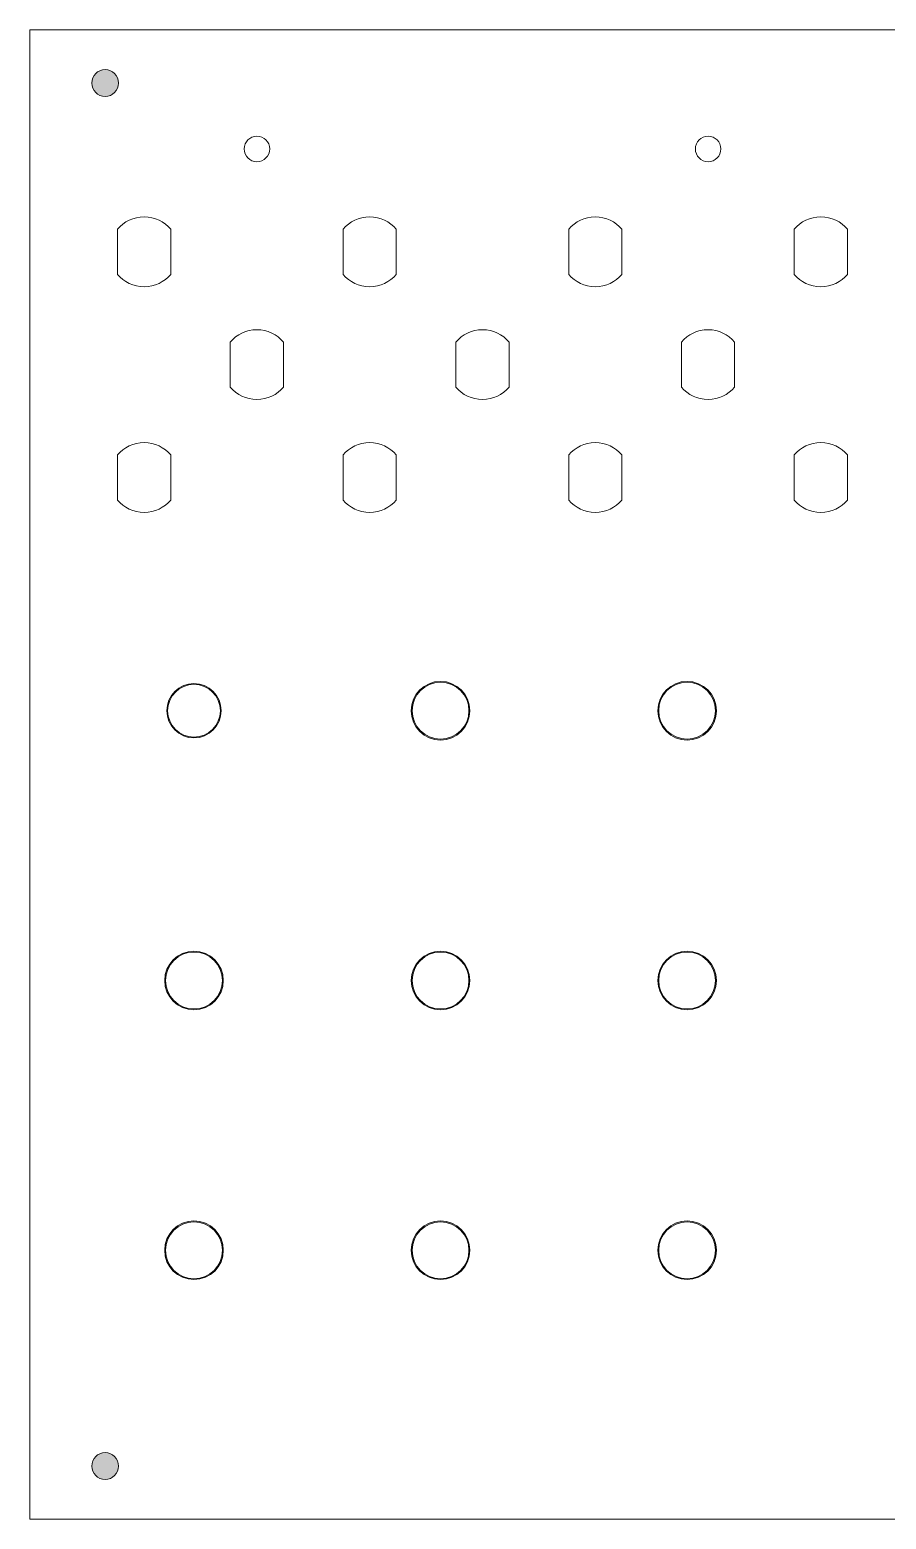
# Model space of a CAD drawing. Header units: millimetres. Extents: x 12 to 639, y -129 to 239.
# Drawn here: x 422.8 to 525.1, y 61.1 to 238.9 of the extents above; entities that cross this region are included whole.
import ezdxf

# ---------------------------------------------------------------- set-up
doc = ezdxf.new("R2010")
doc.units = ezdxf.units.MM
doc.header["$MEASUREMENT"] = 0
doc.layers.add('Drill_holes', color=7, linetype='Continuous', lineweight=0)
doc.layers.add('Layer 10', color=7, linetype='Continuous', lineweight=0)

msp = doc.modelspace()

# ---------------------------------------------------------------- hatches: boundary and pattern name
at = {"layer": 'Drill_holes', "transparency": 33554687}
h = msp.add_hatch(color=250, dxfattribs=at)
h.dxf.hatch_style = 2
edge = h.paths.add_edge_path()
edge.add_arc((431.83, 232.54), 1.6, 0, 360)
h = msp.add_hatch(color=242, dxfattribs=at)
h.dxf.hatch_style = 2
edge = h.paths.add_edge_path()
edge.add_spline(control_points=[(442.44, 160.86), (440.65, 160.86), (439.19, 159.4), (439.19, 157.61), (439.19, 155.81), (440.65, 154.36), (442.44, 154.36), (444.24, 154.36), (445.69, 155.81), (445.69, 157.61), (445.69, 159.4), (444.24, 160.86), (442.44, 160.86), (442.44, 160.86), (442.44, 160.86), (442.44, 160.86)], knot_values=[0, 0, 0, 0, 1, 1, 1, 2, 2, 2, 3, 3, 3, 4, 4, 4, 5, 5, 5, 5], degree=3, periodic=0)
edge = h.paths.add_edge_path()
edge.add_spline(control_points=[(442.44, 160.76), (444.18, 160.76), (445.59, 159.34), (445.59, 157.61), (445.59, 155.87), (444.18, 154.45), (442.44, 154.45), (440.71, 154.45), (439.29, 155.87), (439.29, 157.61), (439.29, 159.34), (440.71, 160.76), (442.44, 160.76)], knot_values=[0, 0, 0, 0, 1, 1, 1, 2, 2, 2, 3, 3, 3, 4, 4, 4, 4], degree=3, periodic=0)
edge.add_line((442.44, 160.76), (442.44, 160.76))
h = msp.add_hatch(color=242, dxfattribs=at)
h.dxf.hatch_style = 2
edge = h.paths.add_edge_path()
edge.add_spline(control_points=[(471.89, 161.11), (469.95, 161.11), (468.39, 159.54), (468.39, 157.61), (468.39, 155.67), (469.95, 154.11), (471.89, 154.11), (473.82, 154.11), (475.39, 155.67), (475.39, 157.61), (475.39, 159.54), (473.82, 161.11), (471.89, 161.11), (471.89, 161.11), (471.89, 161.11), (471.89, 161.11)], knot_values=[0, 0, 0, 0, 1, 1, 1, 2, 2, 2, 3, 3, 3, 4, 4, 4, 5, 5, 5, 5], degree=3, periodic=0)
edge = h.paths.add_edge_path()
edge.add_spline(control_points=[(471.89, 161), (473.76, 161), (475.28, 159.48), (475.28, 157.61), (475.28, 155.73), (473.76, 154.21), (471.89, 154.21), (470.02, 154.21), (468.49, 155.73), (468.49, 157.61), (468.49, 159.48), (470.02, 161), (471.89, 161)], knot_values=[0, 0, 0, 0, 1, 1, 1, 2, 2, 2, 3, 3, 3, 4, 4, 4, 4], degree=3, periodic=0)
edge.add_line((471.89, 161), (471.89, 161))
h = msp.add_hatch(color=242, dxfattribs=at)
h.dxf.hatch_style = 2
edge = h.paths.add_edge_path()
edge.add_spline(control_points=[(501.33, 161.11), (499.4, 161.11), (497.83, 159.54), (497.83, 157.61), (497.83, 155.67), (499.4, 154.11), (501.33, 154.11), (503.27, 154.11), (504.83, 155.67), (504.83, 157.61), (504.83, 159.54), (503.27, 161.11), (501.33, 161.11), (501.33, 161.11), (501.33, 161.11), (501.33, 161.11)], knot_values=[0, 0, 0, 0, 1, 1, 1, 2, 2, 2, 3, 3, 3, 4, 4, 4, 5, 5, 5, 5], degree=3, periodic=0)
edge = h.paths.add_edge_path()
edge.add_spline(control_points=[(501.33, 161), (503.2, 161), (504.73, 159.48), (504.73, 157.61), (504.73, 155.73), (503.2, 154.21), (501.33, 154.21), (499.46, 154.21), (497.94, 155.73), (497.94, 157.61), (497.94, 159.48), (499.46, 161), (501.33, 161)], knot_values=[0, 0, 0, 0, 1, 1, 1, 2, 2, 2, 3, 3, 3, 4, 4, 4, 4], degree=3, periodic=0)
edge.add_line((501.33, 161), (501.33, 161))
h = msp.add_hatch(color=242, dxfattribs=at)
h.dxf.hatch_style = 2
edge = h.paths.add_edge_path()
edge.add_spline(control_points=[(442.44, 128.9), (440.51, 128.9), (438.94, 127.33), (438.94, 125.4), (438.94, 123.47), (440.51, 121.9), (442.44, 121.9), (444.38, 121.9), (445.94, 123.47), (445.94, 125.4), (445.94, 127.33), (444.38, 128.9), (442.44, 128.9), (442.44, 128.9), (442.44, 128.9), (442.44, 128.9)], knot_values=[0, 0, 0, 0, 1, 1, 1, 2, 2, 2, 3, 3, 3, 4, 4, 4, 5, 5, 5, 5], degree=3, periodic=0)
edge = h.paths.add_edge_path()
edge.add_spline(control_points=[(442.44, 128.8), (444.31, 128.8), (445.84, 127.27), (445.84, 125.4), (445.84, 123.53), (444.31, 122.01), (442.44, 122.01), (440.57, 122.01), (439.05, 123.53), (439.05, 125.4), (439.05, 127.27), (440.57, 128.8), (442.44, 128.8)], knot_values=[0, 0, 0, 0, 1, 1, 1, 2, 2, 2, 3, 3, 3, 4, 4, 4, 4], degree=3, periodic=0)
edge.add_line((442.44, 128.8), (442.44, 128.8))
h = msp.add_hatch(color=242, dxfattribs=at)
h.dxf.hatch_style = 2
edge = h.paths.add_edge_path()
edge.add_spline(control_points=[(471.89, 128.9), (469.95, 128.9), (468.39, 127.33), (468.39, 125.4), (468.39, 123.47), (469.95, 121.9), (471.89, 121.9), (473.82, 121.9), (475.39, 123.47), (475.39, 125.4), (475.39, 127.33), (473.82, 128.9), (471.89, 128.9), (471.89, 128.9), (471.89, 128.9), (471.89, 128.9)], knot_values=[0, 0, 0, 0, 1, 1, 1, 2, 2, 2, 3, 3, 3, 4, 4, 4, 5, 5, 5, 5], degree=3, periodic=0)
edge = h.paths.add_edge_path()
edge.add_spline(control_points=[(471.89, 128.8), (473.76, 128.8), (475.28, 127.27), (475.28, 125.4), (475.28, 123.53), (473.76, 122.01), (471.89, 122.01), (470.02, 122.01), (468.49, 123.53), (468.49, 125.4), (468.49, 127.27), (470.02, 128.8), (471.89, 128.8)], knot_values=[0, 0, 0, 0, 1, 1, 1, 2, 2, 2, 3, 3, 3, 4, 4, 4, 4], degree=3, periodic=0)
edge.add_line((471.89, 128.8), (471.89, 128.8))
h = msp.add_hatch(color=242, dxfattribs=at)
h.dxf.hatch_style = 2
edge = h.paths.add_edge_path()
edge.add_spline(control_points=[(501.33, 128.9), (499.4, 128.9), (497.83, 127.33), (497.83, 125.4), (497.83, 123.47), (499.4, 121.9), (501.33, 121.9), (503.27, 121.9), (504.83, 123.47), (504.83, 125.4), (504.83, 127.33), (503.27, 128.9), (501.33, 128.9), (501.33, 128.9), (501.33, 128.9), (501.33, 128.9)], knot_values=[0, 0, 0, 0, 1, 1, 1, 2, 2, 2, 3, 3, 3, 4, 4, 4, 5, 5, 5, 5], degree=3, periodic=0)
edge = h.paths.add_edge_path()
edge.add_spline(control_points=[(501.33, 128.8), (503.2, 128.8), (504.73, 127.27), (504.73, 125.4), (504.73, 123.53), (503.2, 122.01), (501.33, 122.01), (499.46, 122.01), (497.94, 123.53), (497.94, 125.4), (497.94, 127.27), (499.46, 128.8), (501.33, 128.8)], knot_values=[0, 0, 0, 0, 1, 1, 1, 2, 2, 2, 3, 3, 3, 4, 4, 4, 4], degree=3, periodic=0)
edge.add_line((501.33, 128.8), (501.33, 128.8))
h = msp.add_hatch(color=242, dxfattribs=at)
h.dxf.hatch_style = 2
edge = h.paths.add_edge_path()
edge.add_spline(control_points=[(442.44, 96.7), (440.51, 96.7), (438.94, 95.13), (438.94, 93.2), (438.94, 91.26), (440.51, 89.7), (442.44, 89.7), (444.38, 89.7), (445.94, 91.26), (445.94, 93.2), (445.94, 95.13), (444.38, 96.7), (442.44, 96.7), (442.44, 96.7), (442.44, 96.7), (442.44, 96.7)], knot_values=[0, 0, 0, 0, 1, 1, 1, 2, 2, 2, 3, 3, 3, 4, 4, 4, 5, 5, 5, 5], degree=3, periodic=0)
edge = h.paths.add_edge_path()
edge.add_spline(control_points=[(442.44, 96.59), (444.31, 96.59), (445.84, 95.07), (445.84, 93.2), (445.84, 91.32), (444.31, 89.8), (442.44, 89.8), (440.57, 89.8), (439.05, 91.32), (439.05, 93.2), (439.05, 95.07), (440.57, 96.59), (442.44, 96.59)], knot_values=[0, 0, 0, 0, 1, 1, 1, 2, 2, 2, 3, 3, 3, 4, 4, 4, 4], degree=3, periodic=0)
edge.add_line((442.44, 96.59), (442.44, 96.59))
h = msp.add_hatch(color=242, dxfattribs=at)
h.dxf.hatch_style = 2
edge = h.paths.add_edge_path()
edge.add_spline(control_points=[(471.89, 96.7), (469.95, 96.7), (468.39, 95.13), (468.39, 93.2), (468.39, 91.26), (469.95, 89.7), (471.89, 89.7), (473.82, 89.7), (475.39, 91.26), (475.39, 93.2), (475.39, 95.13), (473.82, 96.7), (471.89, 96.7), (471.89, 96.7), (471.89, 96.7), (471.89, 96.7)], knot_values=[0, 0, 0, 0, 1, 1, 1, 2, 2, 2, 3, 3, 3, 4, 4, 4, 5, 5, 5, 5], degree=3, periodic=0)
edge = h.paths.add_edge_path()
edge.add_spline(control_points=[(471.89, 96.59), (473.76, 96.59), (475.28, 95.07), (475.28, 93.2), (475.28, 91.32), (473.76, 89.8), (471.89, 89.8), (470.02, 89.8), (468.49, 91.32), (468.49, 93.2), (468.49, 95.07), (470.02, 96.59), (471.89, 96.59)], knot_values=[0, 0, 0, 0, 1, 1, 1, 2, 2, 2, 3, 3, 3, 4, 4, 4, 4], degree=3, periodic=0)
edge.add_line((471.89, 96.59), (471.89, 96.59))
h = msp.add_hatch(color=242, dxfattribs=at)
h.dxf.hatch_style = 2
edge = h.paths.add_edge_path()
edge.add_spline(control_points=[(501.33, 96.7), (499.4, 96.7), (497.83, 95.13), (497.83, 93.2), (497.83, 91.26), (499.4, 89.7), (501.33, 89.7), (503.27, 89.7), (504.83, 91.26), (504.83, 93.2), (504.83, 95.13), (503.27, 96.7), (501.33, 96.7), (501.33, 96.7), (501.33, 96.7), (501.33, 96.7)], knot_values=[0, 0, 0, 0, 1, 1, 1, 2, 2, 2, 3, 3, 3, 4, 4, 4, 5, 5, 5, 5], degree=3, periodic=0)
edge = h.paths.add_edge_path()
edge.add_spline(control_points=[(501.33, 96.59), (503.2, 96.59), (504.73, 95.07), (504.73, 93.2), (504.73, 91.32), (503.2, 89.8), (501.33, 89.8), (499.46, 89.8), (497.94, 91.32), (497.94, 93.2), (497.94, 95.07), (499.46, 96.59), (501.33, 96.59)], knot_values=[0, 0, 0, 0, 1, 1, 1, 2, 2, 2, 3, 3, 3, 4, 4, 4, 4], degree=3, periodic=0)
edge.add_line((501.33, 96.59), (501.33, 96.59))
h = msp.add_hatch(color=250, dxfattribs=at)
h.dxf.hatch_style = 2
edge = h.paths.add_edge_path()
edge.add_arc((431.83, 67.44), 1.6, 0, 360)

# ---------------------------------------------------------------- linework, layer by layer
at = {"layer": 'Drill_holes', "color": 232, "lineweight": 5}
for centre in [(431.83, 232.54), (431.83, 67.44)]:
    msp.add_circle(centre, 1.6, dxfattribs=at)
at = {"layer": 'Drill_holes', "color": 240, "lineweight": 5}
for points, knots in [([(449.96, 226.19), (449.12, 226.19), (448.43, 225.51), (448.43, 224.67), (448.43, 223.83), (449.12, 223.15), (449.96, 223.15), (450.8, 223.15), (451.48, 223.83), (451.48, 224.67), (451.48, 225.51), (450.8, 226.19), (449.96, 226.19)], [0, 0, 0, 0, 1, 1, 1, 2, 2, 2, 3, 3, 3, 4, 4, 4, 4]), ([(503.84, 226.19), (503, 226.19), (502.32, 225.51), (502.32, 224.67), (502.32, 223.83), (503, 223.15), (503.84, 223.15), (504.68, 223.15), (505.37, 223.83), (505.37, 224.67), (505.37, 225.51), (504.68, 226.19), (503.84, 226.19)], [0, 0, 0, 0, 1, 1, 1, 2, 2, 2, 3, 3, 3, 4, 4, 4, 4]), ([(433.31, 215.09), (433.31, 215.09), (433.31, 209.7), (433.31, 209.7), (434.07, 208.8), (435.21, 208.23), (436.48, 208.23), (437.76, 208.23), (438.89, 208.8), (439.66, 209.7), (439.66, 209.7), (439.66, 215.09), (439.66, 215.09), (438.89, 215.99), (437.76, 216.56), (436.48, 216.56), (435.21, 216.56), (434.07, 215.99), (433.31, 215.09)], [0, 0, 0, 0, 1, 1, 1, 2, 2, 2, 3, 3, 3, 4, 4, 4, 5, 5, 5, 6, 6, 6, 6]), ([(460.25, 215.09), (460.25, 215.09), (460.25, 209.7), (460.25, 209.7), (461.01, 208.8), (462.15, 208.23), (463.42, 208.23), (464.7, 208.23), (465.83, 208.8), (466.6, 209.7), (466.6, 209.7), (466.6, 215.09), (466.6, 215.09), (465.83, 215.99), (464.7, 216.56), (463.42, 216.56), (462.15, 216.56), (461.01, 215.99), (460.25, 215.09)], [0, 0, 0, 0, 1, 1, 1, 2, 2, 2, 3, 3, 3, 4, 4, 4, 5, 5, 5, 6, 6, 6, 6]), ([(487.19, 215.09), (487.19, 215.09), (487.19, 209.7), (487.19, 209.7), (487.95, 208.8), (489.09, 208.23), (490.36, 208.23), (491.64, 208.23), (492.78, 208.8), (493.54, 209.7), (493.54, 209.7), (493.54, 215.09), (493.54, 215.09), (492.78, 215.99), (491.64, 216.56), (490.36, 216.56), (489.09, 216.56), (487.95, 215.99), (487.19, 215.09)], [0, 0, 0, 0, 1, 1, 1, 2, 2, 2, 3, 3, 3, 4, 4, 4, 5, 5, 5, 6, 6, 6, 6]), ([(514.13, 215.09), (514.13, 215.09), (514.13, 209.7), (514.13, 209.7), (514.9, 208.8), (516.03, 208.23), (517.31, 208.23), (518.58, 208.23), (519.72, 208.8), (520.48, 209.7), (520.48, 209.7), (520.48, 215.09), (520.48, 215.09), (519.72, 215.99), (518.58, 216.56), (517.31, 216.56), (516.03, 216.56), (514.9, 215.99), (514.13, 215.09)], [0, 0, 0, 0, 1, 1, 1, 2, 2, 2, 3, 3, 3, 4, 4, 4, 5, 5, 5, 6, 6, 6, 6]), ([(446.78, 201.62), (446.78, 201.62), (446.78, 196.23), (446.78, 196.23), (447.54, 195.33), (448.68, 194.76), (449.95, 194.76), (451.23, 194.76), (452.37, 195.33), (453.13, 196.23), (453.13, 196.23), (453.13, 201.62), (453.13, 201.62), (452.37, 202.52), (451.23, 203.09), (449.95, 203.09), (448.68, 203.09), (447.54, 202.52), (446.78, 201.62)], [0, 0, 0, 0, 1, 1, 1, 2, 2, 2, 3, 3, 3, 4, 4, 4, 5, 5, 5, 6, 6, 6, 6]), ([(473.72, 201.62), (473.72, 201.62), (473.72, 196.23), (473.72, 196.23), (474.48, 195.33), (475.62, 194.76), (476.9, 194.76), (478.17, 194.76), (479.31, 195.33), (480.07, 196.23), (480.07, 196.23), (480.07, 201.62), (480.07, 201.62), (479.31, 202.52), (478.17, 203.09), (476.9, 203.09), (475.62, 203.09), (474.48, 202.52), (473.72, 201.62)], [0, 0, 0, 0, 1, 1, 1, 2, 2, 2, 3, 3, 3, 4, 4, 4, 5, 5, 5, 6, 6, 6, 6]), ([(500.66, 201.62), (500.66, 201.62), (500.66, 196.23), (500.66, 196.23), (501.42, 195.33), (502.56, 194.76), (503.84, 194.76), (505.11, 194.76), (506.25, 195.33), (507.01, 196.23), (507.01, 196.23), (507.01, 201.62), (507.01, 201.62), (506.25, 202.52), (505.11, 203.09), (503.84, 203.09), (502.56, 203.09), (501.42, 202.52), (500.66, 201.62)], [0, 0, 0, 0, 1, 1, 1, 2, 2, 2, 3, 3, 3, 4, 4, 4, 5, 5, 5, 6, 6, 6, 6]), ([(433.31, 188.15), (433.31, 188.15), (433.31, 182.76), (433.31, 182.76), (434.07, 181.86), (435.21, 181.29), (436.48, 181.29), (437.76, 181.29), (438.89, 181.86), (439.66, 182.76), (439.66, 182.76), (439.66, 188.15), (439.66, 188.15), (438.89, 189.05), (437.76, 189.62), (436.48, 189.62), (435.21, 189.62), (434.07, 189.05), (433.31, 188.15)], [0, 0, 0, 0, 1, 1, 1, 2, 2, 2, 3, 3, 3, 4, 4, 4, 5, 5, 5, 6, 6, 6, 6]), ([(460.25, 188.15), (460.25, 188.15), (460.25, 182.76), (460.25, 182.76), (461.01, 181.86), (462.15, 181.29), (463.42, 181.29), (464.7, 181.29), (465.83, 181.86), (466.6, 182.76), (466.6, 182.76), (466.6, 188.15), (466.6, 188.15), (465.83, 189.05), (464.7, 189.62), (463.42, 189.62), (462.15, 189.62), (461.01, 189.05), (460.25, 188.15)], [0, 0, 0, 0, 1, 1, 1, 2, 2, 2, 3, 3, 3, 4, 4, 4, 5, 5, 5, 6, 6, 6, 6]), ([(487.19, 188.15), (487.19, 188.15), (487.19, 182.76), (487.19, 182.76), (487.95, 181.86), (489.09, 181.29), (490.36, 181.29), (491.64, 181.29), (492.78, 181.86), (493.54, 182.76), (493.54, 182.76), (493.54, 188.15), (493.54, 188.15), (492.78, 189.05), (491.64, 189.62), (490.36, 189.62), (489.09, 189.62), (487.95, 189.05), (487.19, 188.15)], [0, 0, 0, 0, 1, 1, 1, 2, 2, 2, 3, 3, 3, 4, 4, 4, 5, 5, 5, 6, 6, 6, 6]), ([(514.13, 188.15), (514.13, 188.15), (514.13, 182.76), (514.13, 182.76), (514.9, 181.86), (516.03, 181.29), (517.31, 181.29), (518.58, 181.29), (519.72, 181.86), (520.48, 182.76), (520.48, 182.76), (520.48, 188.15), (520.48, 188.15), (519.72, 189.05), (518.58, 189.62), (517.31, 189.62), (516.03, 189.62), (514.9, 189.05), (514.13, 188.15)], [0, 0, 0, 0, 1, 1, 1, 2, 2, 2, 3, 3, 3, 4, 4, 4, 5, 5, 5, 6, 6, 6, 6])]:
    msp.add_open_spline(points, degree=3, knots=knots, dxfattribs=at)
at = {"layer": 'Drill_holes'}
for points, knots in [([(442.44, 160.86), (440.65, 160.86), (439.19, 159.4), (439.19, 157.61), (439.19, 155.81), (440.65, 154.36), (442.44, 154.36), (444.24, 154.36), (445.69, 155.81), (445.69, 157.61), (445.69, 159.4), (444.24, 160.86), (442.44, 160.86), (442.44, 160.86), (442.44, 160.86), (442.44, 160.86)], [0, 0, 0, 0, 1, 1, 1, 2, 2, 2, 3, 3, 3, 4, 4, 4, 5, 5, 5, 5]), ([(442.44, 160.76), (444.18, 160.76), (445.59, 159.34), (445.59, 157.61), (445.59, 155.87), (444.18, 154.45), (442.44, 154.45), (440.71, 154.45), (439.29, 155.87), (439.29, 157.61), (439.29, 159.34), (440.71, 160.76), (442.44, 160.76)], [0, 0, 0, 0, 1, 1, 1, 2, 2, 2, 3, 3, 3, 4, 4, 4, 4]), ([(471.89, 161.11), (469.95, 161.11), (468.39, 159.54), (468.39, 157.61), (468.39, 155.67), (469.95, 154.11), (471.89, 154.11), (473.82, 154.11), (475.39, 155.67), (475.39, 157.61), (475.39, 159.54), (473.82, 161.11), (471.89, 161.11), (471.89, 161.11), (471.89, 161.11), (471.89, 161.11)], [0, 0, 0, 0, 1, 1, 1, 2, 2, 2, 3, 3, 3, 4, 4, 4, 5, 5, 5, 5]), ([(471.89, 161), (473.76, 161), (475.28, 159.48), (475.28, 157.61), (475.28, 155.73), (473.76, 154.21), (471.89, 154.21), (470.02, 154.21), (468.49, 155.73), (468.49, 157.61), (468.49, 159.48), (470.02, 161), (471.89, 161)], [0, 0, 0, 0, 1, 1, 1, 2, 2, 2, 3, 3, 3, 4, 4, 4, 4]), ([(501.33, 161.11), (499.4, 161.11), (497.83, 159.54), (497.83, 157.61), (497.83, 155.67), (499.4, 154.11), (501.33, 154.11), (503.27, 154.11), (504.83, 155.67), (504.83, 157.61), (504.83, 159.54), (503.27, 161.11), (501.33, 161.11), (501.33, 161.11), (501.33, 161.11), (501.33, 161.11)], [0, 0, 0, 0, 1, 1, 1, 2, 2, 2, 3, 3, 3, 4, 4, 4, 5, 5, 5, 5]), ([(501.33, 161), (503.2, 161), (504.73, 159.48), (504.73, 157.61), (504.73, 155.73), (503.2, 154.21), (501.33, 154.21), (499.46, 154.21), (497.94, 155.73), (497.94, 157.61), (497.94, 159.48), (499.46, 161), (501.33, 161)], [0, 0, 0, 0, 1, 1, 1, 2, 2, 2, 3, 3, 3, 4, 4, 4, 4]), ([(442.44, 128.9), (440.51, 128.9), (438.94, 127.33), (438.94, 125.4), (438.94, 123.47), (440.51, 121.9), (442.44, 121.9), (444.38, 121.9), (445.94, 123.47), (445.94, 125.4), (445.94, 127.33), (444.38, 128.9), (442.44, 128.9), (442.44, 128.9), (442.44, 128.9), (442.44, 128.9)], [0, 0, 0, 0, 1, 1, 1, 2, 2, 2, 3, 3, 3, 4, 4, 4, 5, 5, 5, 5]), ([(442.44, 128.8), (444.31, 128.8), (445.84, 127.27), (445.84, 125.4), (445.84, 123.53), (444.31, 122.01), (442.44, 122.01), (440.57, 122.01), (439.05, 123.53), (439.05, 125.4), (439.05, 127.27), (440.57, 128.8), (442.44, 128.8)], [0, 0, 0, 0, 1, 1, 1, 2, 2, 2, 3, 3, 3, 4, 4, 4, 4]), ([(471.89, 128.9), (469.95, 128.9), (468.39, 127.33), (468.39, 125.4), (468.39, 123.47), (469.95, 121.9), (471.89, 121.9), (473.82, 121.9), (475.39, 123.47), (475.39, 125.4), (475.39, 127.33), (473.82, 128.9), (471.89, 128.9), (471.89, 128.9), (471.89, 128.9), (471.89, 128.9)], [0, 0, 0, 0, 1, 1, 1, 2, 2, 2, 3, 3, 3, 4, 4, 4, 5, 5, 5, 5]), ([(471.89, 128.8), (473.76, 128.8), (475.28, 127.27), (475.28, 125.4), (475.28, 123.53), (473.76, 122.01), (471.89, 122.01), (470.02, 122.01), (468.49, 123.53), (468.49, 125.4), (468.49, 127.27), (470.02, 128.8), (471.89, 128.8)], [0, 0, 0, 0, 1, 1, 1, 2, 2, 2, 3, 3, 3, 4, 4, 4, 4]), ([(501.33, 128.9), (499.4, 128.9), (497.83, 127.33), (497.83, 125.4), (497.83, 123.47), (499.4, 121.9), (501.33, 121.9), (503.27, 121.9), (504.83, 123.47), (504.83, 125.4), (504.83, 127.33), (503.27, 128.9), (501.33, 128.9), (501.33, 128.9), (501.33, 128.9), (501.33, 128.9)], [0, 0, 0, 0, 1, 1, 1, 2, 2, 2, 3, 3, 3, 4, 4, 4, 5, 5, 5, 5]), ([(501.33, 128.8), (503.2, 128.8), (504.73, 127.27), (504.73, 125.4), (504.73, 123.53), (503.2, 122.01), (501.33, 122.01), (499.46, 122.01), (497.94, 123.53), (497.94, 125.4), (497.94, 127.27), (499.46, 128.8), (501.33, 128.8)], [0, 0, 0, 0, 1, 1, 1, 2, 2, 2, 3, 3, 3, 4, 4, 4, 4]), ([(442.44, 96.7), (440.51, 96.7), (438.94, 95.13), (438.94, 93.2), (438.94, 91.26), (440.51, 89.7), (442.44, 89.7), (444.38, 89.7), (445.94, 91.26), (445.94, 93.2), (445.94, 95.13), (444.38, 96.7), (442.44, 96.7), (442.44, 96.7), (442.44, 96.7), (442.44, 96.7)], [0, 0, 0, 0, 1, 1, 1, 2, 2, 2, 3, 3, 3, 4, 4, 4, 5, 5, 5, 5]), ([(442.44, 96.59), (444.31, 96.59), (445.84, 95.07), (445.84, 93.2), (445.84, 91.32), (444.31, 89.8), (442.44, 89.8), (440.57, 89.8), (439.05, 91.32), (439.05, 93.2), (439.05, 95.07), (440.57, 96.59), (442.44, 96.59)], [0, 0, 0, 0, 1, 1, 1, 2, 2, 2, 3, 3, 3, 4, 4, 4, 4]), ([(471.89, 96.7), (469.95, 96.7), (468.39, 95.13), (468.39, 93.2), (468.39, 91.26), (469.95, 89.7), (471.89, 89.7), (473.82, 89.7), (475.39, 91.26), (475.39, 93.2), (475.39, 95.13), (473.82, 96.7), (471.89, 96.7), (471.89, 96.7), (471.89, 96.7), (471.89, 96.7)], [0, 0, 0, 0, 1, 1, 1, 2, 2, 2, 3, 3, 3, 4, 4, 4, 5, 5, 5, 5]), ([(471.89, 96.59), (473.76, 96.59), (475.28, 95.07), (475.28, 93.2), (475.28, 91.32), (473.76, 89.8), (471.89, 89.8), (470.02, 89.8), (468.49, 91.32), (468.49, 93.2), (468.49, 95.07), (470.02, 96.59), (471.89, 96.59)], [0, 0, 0, 0, 1, 1, 1, 2, 2, 2, 3, 3, 3, 4, 4, 4, 4]), ([(501.33, 96.7), (499.4, 96.7), (497.83, 95.13), (497.83, 93.2), (497.83, 91.26), (499.4, 89.7), (501.33, 89.7), (503.27, 89.7), (504.83, 91.26), (504.83, 93.2), (504.83, 95.13), (503.27, 96.7), (501.33, 96.7), (501.33, 96.7), (501.33, 96.7), (501.33, 96.7)], [0, 0, 0, 0, 1, 1, 1, 2, 2, 2, 3, 3, 3, 4, 4, 4, 5, 5, 5, 5]), ([(501.33, 96.59), (503.2, 96.59), (504.73, 95.07), (504.73, 93.2), (504.73, 91.32), (503.2, 89.8), (501.33, 89.8), (499.46, 89.8), (497.94, 91.32), (497.94, 93.2), (497.94, 95.07), (499.46, 96.59), (501.33, 96.59)], [0, 0, 0, 0, 1, 1, 1, 2, 2, 2, 3, 3, 3, 4, 4, 4, 4])]:
    msp.add_open_spline(points, degree=3, knots=knots, dxfattribs=at)
at = {"layer": 'Layer 10', "color": 242, "lineweight": 5}
msp.add_lwpolyline([(638.73, 61.09), (422.83, 61.09), (422.83, 238.89), (638.73, 238.89)], close=True, dxfattribs=at)

doc.saveas('drawing.dxf')
